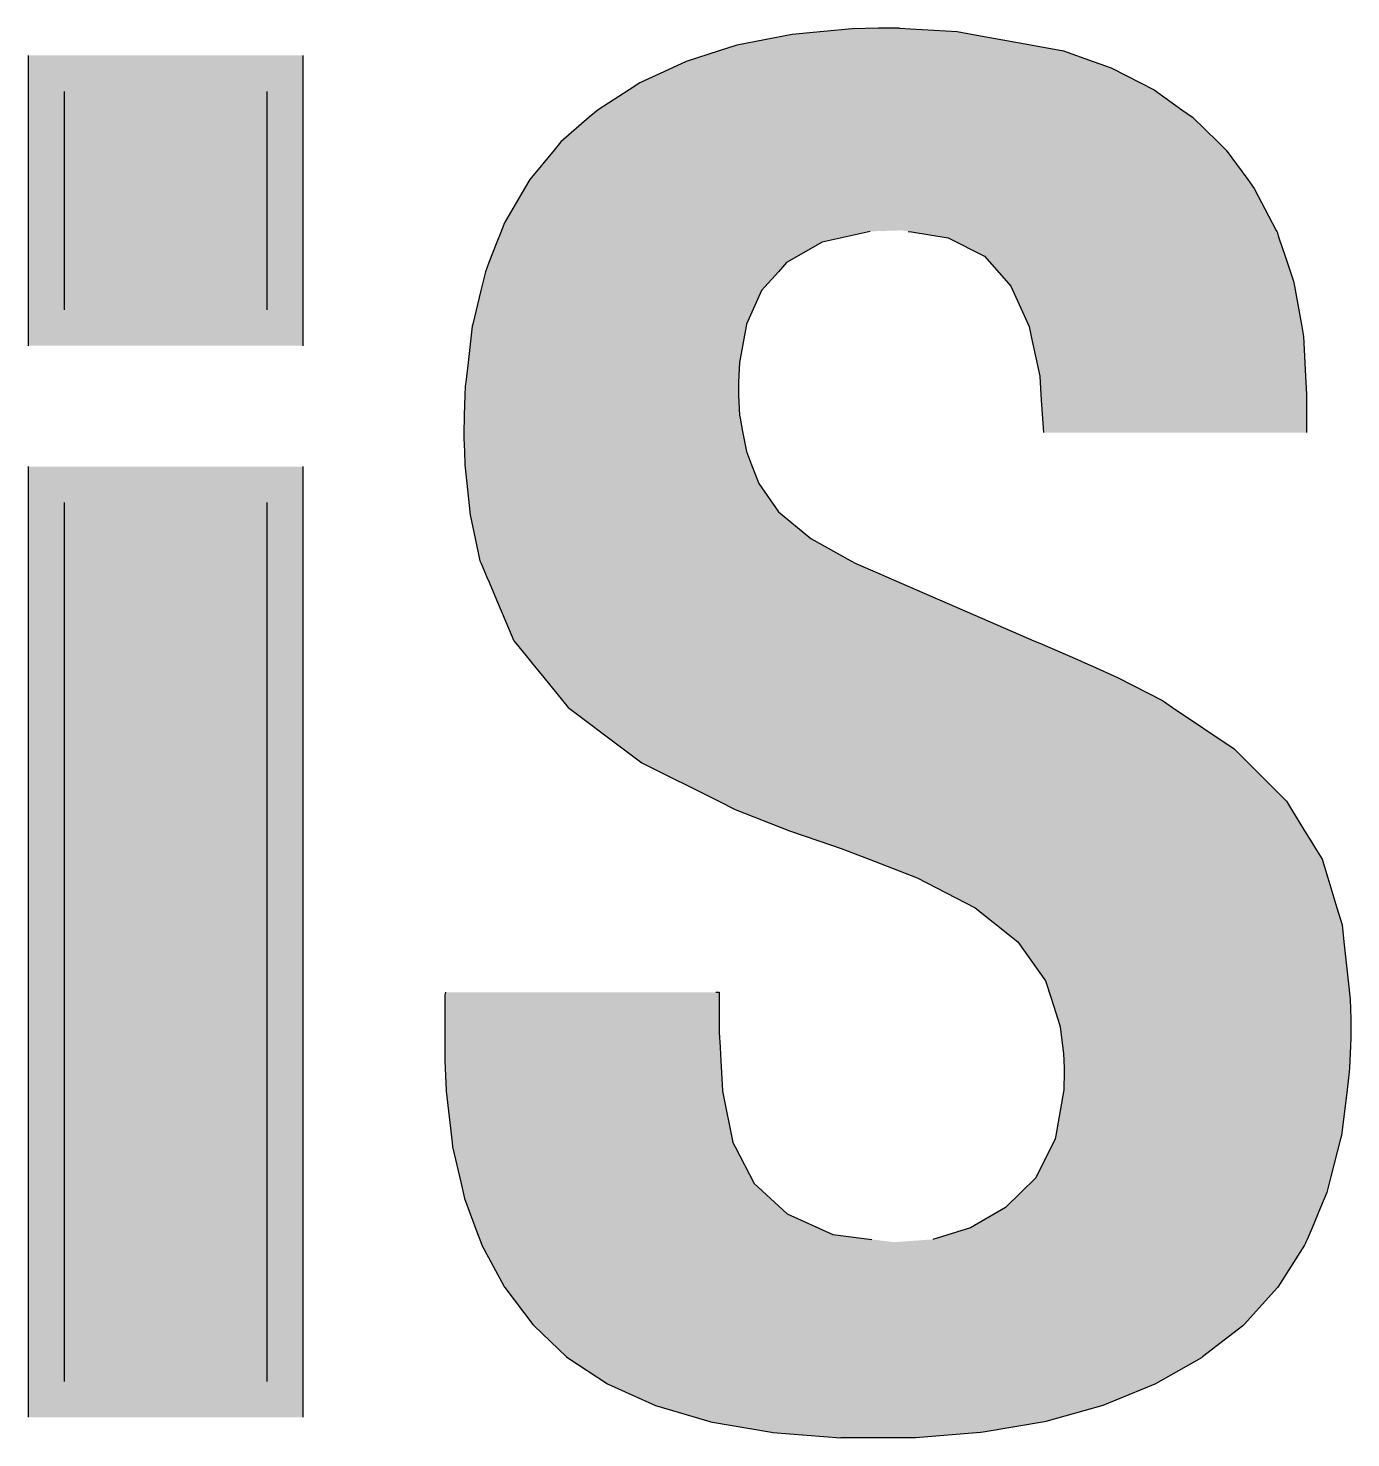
# Model space of a CAD drawing. Extents: x 0 to 199, y 0 to 166.
# Drawn here: x 78.3 to 83.18, y 106.24 to 111.44 of the extents above; entities that cross this region are included whole.
import ezdxf

# ---------------------------------------------------------------- set-up
doc = ezdxf.new("R2010")
doc.units = 0
doc.layers.get('0').update_dxf_attribs({"linetype": 'CONTINUOUS'})

# ---------------------------------------------------------------- blocks, each defined once
blk = doc.blocks.new('*U12')
at = {"color": 7, "linetype": 'CONTINUOUS'}
for p, q in [((81.1172, 111.4221), (80.9132, 111.3822)), ((81.2343, 111.4328), (81.1172, 111.4221)), ((81.3378, 111.4422), (81.2343, 111.4328)), ((81.4351, 111.4445), (81.3378, 111.4422)), ((81.4543, 111.4449), (81.4351, 111.4445)), ((81.5125, 111.4445), (81.4543, 111.4449)), ((81.5125, 111.4445), (81.5535, 111.4422)), ((81.5535, 111.4422), (81.7259, 111.4328)), ((81.7259, 111.4328), (81.7848, 111.4221)), ((81.7848, 111.4221), (82.0042, 111.3822)), ((80.8479, 111.3614), (80.7259, 111.3226)), ((80.9132, 111.3822), (80.8479, 111.3614)), ((82.0042, 111.3822), (82.1184, 111.3614)), ((82.1184, 111.3614), (82.2282, 111.3226)), ((80.6758, 111.2993), (80.5551, 111.2433)), ((80.7259, 111.3226), (80.6758, 111.2993)), ((82.2282, 111.3226), (82.2939, 111.2993)), ((82.2939, 111.2993), (82.4027, 111.2433)), ((80.5551, 111.2433), (80.515, 111.2176)), ((82.4027, 111.2433), (82.4525, 111.2176)), ((80.515, 111.2176), (80.4008, 111.1443)), ((82.4525, 111.2176), (82.5553, 111.1443)), ((80.4008, 111.1443), (80.3684, 111.1162)), ((82.5553, 111.1443), (82.5946, 111.1162)), ((80.3684, 111.1162), (80.2637, 111.0255)), ((82.5946, 111.1162), (82.6872, 111.0255)), ((80.2385, 110.995), (80.1484, 110.8863)), ((80.2637, 111.0255), (80.2385, 110.995)), ((82.6872, 111.0255), (82.7184, 110.995)), ((82.7184, 110.995), (82.7984, 110.8863)), ((80.1484, 110.8863), (80.1297, 110.854)), ((82.7984, 110.8863), (82.8222, 110.854)), ((80.1297, 110.854), (80.0555, 110.7266)), ((82.8222, 110.854), (82.8888, 110.7266)), ((80.0555, 110.7266), (80.0446, 110.699)), ((82.8888, 110.7266), (82.9032, 110.699)), ((80.0432, 110.6954), (80.0275, 110.6554)), ((80.0446, 110.699), (80.0432, 110.6954)), ((81.4043, 110.6954), (81.2281, 110.6554)), ((81.5447, 110.6954), (81.5575, 110.6934)), ((81.5575, 110.6934), (81.6924, 110.672)), ((81.6924, 110.672), (81.8263, 110.6033)), ((82.9032, 110.699), (82.9051, 110.6954)), ((82.9051, 110.6954), (82.9062, 110.6934)), ((82.9062, 110.6934), (82.9134, 110.672)), ((82.9134, 110.672), (82.9366, 110.6033)), ((80.0275, 110.6554), (79.998, 110.58)), ((81.2281, 110.6554), (81.0965, 110.58)), ((79.998, 110.58), (79.9849, 110.5465)), ((81.0965, 110.58), (81.0661, 110.5465)), ((81.8263, 110.6033), (81.9075, 110.5116)), ((82.9366, 110.6033), (82.9676, 110.5116)), ((79.9849, 110.5465), (79.9683, 110.4775)), ((81.0661, 110.5465), (81.0036, 110.4775)), ((79.9683, 110.4775), (79.9382, 110.3524)), ((81.0036, 110.4775), (80.9481, 110.3524)), ((81.9075, 110.5116), (81.924, 110.4931)), ((81.924, 110.4931), (81.9911, 110.3449)), ((82.9676, 110.5116), (82.9709, 110.4931)), ((82.9709, 110.4931), (82.9973, 110.3449)), ((79.9366, 110.3459), (79.9209, 110.2119)), ((79.9382, 110.3524), (79.9366, 110.3459)), ((80.947, 110.3459), (80.923, 110.2119)), ((80.9481, 110.3524), (80.947, 110.3459)), ((81.9911, 110.3449), (81.9991, 110.308)), ((81.9991, 110.308), (82.0308, 110.161)), ((82.9973, 110.3449), (83.0039, 110.308)), ((83.0039, 110.308), (83.0116, 110.161)), ((79.9209, 110.2119), (79.9123, 110.1393)), ((80.923, 110.2119), (80.9186, 110.1393)), ((82.0308, 110.161), (82.035, 110.0935)), ((83.0116, 110.161), (83.0152, 110.0935)), ((79.9106, 110.1248), (79.9092, 110.0897)), ((79.9123, 110.1393), (79.9106, 110.1248)), ((80.9186, 110.1393), (80.9186, 110.1248)), ((80.9186, 110.1248), (80.9186, 110.0897)), ((79.9092, 110.0897), (79.9064, 110.0167)), ((80.9186, 110.0897), (80.9231, 110.0167)), ((82.035, 110.0935), (82.0374, 110.0551)), ((82.0374, 110.0551), (82.0416, 109.9883)), ((83.0152, 110.0935), (83.0152, 110.0551)), ((83.0152, 110.0551), (83.0152, 109.9883)), ((79.906, 110.0065), (79.9057, 109.9575)), ((79.9064, 110.0167), (79.906, 110.0065)), ((80.9231, 110.0167), (80.925, 110.0065)), ((80.925, 110.0065), (80.9341, 109.9575)), ((79.9057, 109.9575), (79.9059, 109.9323)), ((80.9341, 109.9575), (80.9388, 109.9323)), ((82.0416, 109.9883), (82.0439, 109.9527)), ((83.0152, 109.9883), (83.0152, 109.9527)), ((79.9059, 109.9323), (79.9076, 109.8827)), ((80.9388, 109.9323), (80.948, 109.8827)), ((79.9076, 109.8827), (79.9093, 109.834)), ((80.948, 109.8827), (80.9669, 109.834)), ((79.9093, 109.834), (79.9165, 109.7648)), ((80.9669, 109.834), (80.9939, 109.7648)), ((79.9165, 109.7648), (79.9274, 109.6606)), ((80.9939, 109.7648), (81.0664, 109.6606)), ((79.9274, 109.6606), (79.9286, 109.6493)), ((79.9286, 109.6493), (79.9471, 109.5625)), ((81.0664, 109.6606), (81.0801, 109.6493)), ((81.0801, 109.6493), (81.1854, 109.5625)), ((79.9471, 109.5625), (79.9647, 109.4803)), ((81.1854, 109.5625), (81.3338, 109.4803)), ((79.9647, 109.4803), (79.969, 109.4699)), ((81.3338, 109.4803), (81.3525, 109.4699)), ((79.969, 109.4699), (79.9854, 109.4314)), ((79.9854, 109.4314), (79.9896, 109.4215)), ((79.9896, 109.4215), (79.9984, 109.4008)), ((81.3525, 109.4699), (81.4399, 109.4314)), ((81.4399, 109.4314), (81.4629, 109.4215)), ((81.4629, 109.4215), (81.5109, 109.4008)), ((79.9984, 109.4008), (80.0259, 109.336)), ((81.5109, 109.4008), (81.6607, 109.336)), ((80.0259, 109.336), (80.0604, 109.2549)), ((81.6607, 109.336), (81.8481, 109.2549)), ((80.0604, 109.2549), (80.0899, 109.1853)), ((81.8481, 109.2549), (82.009, 109.1853)), ((80.0899, 109.1853), (80.0978, 109.1756)), ((80.0978, 109.1756), (80.1464, 109.1159)), ((82.009, 109.1853), (82.0315, 109.1756)), ((82.0315, 109.1756), (82.1696, 109.1159)), ((80.1464, 109.1159), (80.1602, 109.0991)), ((82.1696, 109.1159), (82.2086, 109.0991)), ((80.1602, 109.0991), (80.1661, 109.0918)), ((80.1661, 109.0918), (80.2002, 109.0499)), ((82.2086, 109.0991), (82.2254, 109.0918)), ((82.2254, 109.0918), (82.317, 109.0499)), ((80.2002, 109.0499), (80.2699, 108.9643)), ((82.317, 109.0499), (82.4833, 108.9643)), ((80.2699, 108.9643), (80.2905, 108.939)), ((82.4833, 108.9643), (82.5209, 108.939)), ((80.2905, 108.939), (80.4929, 108.7863)), ((82.5209, 108.939), (82.7476, 108.7863)), ((80.4929, 108.7863), (80.5619, 108.7342)), ((82.7476, 108.7863), (82.7998, 108.7342)), ((80.5619, 108.7342), (80.846, 108.5927)), ((82.7998, 108.7342), (82.9414, 108.5927)), ((80.846, 108.5927), (80.9061, 108.5627)), ((82.9414, 108.5927), (82.9597, 108.5627)), ((80.9061, 108.5627), (81.1074, 108.4841)), ((82.9597, 108.5627), (83.0077, 108.4841)), ((81.1074, 108.4841), (81.2154, 108.4465)), ((83.0077, 108.4841), (83.0307, 108.4465)), ((81.2154, 108.4465), (81.2977, 108.4184)), ((83.0307, 108.4465), (83.0479, 108.4184)), ((81.2977, 108.4184), (81.4006, 108.3786)), ((83.0479, 108.4184), (83.0722, 108.3786)), ((81.4006, 108.3786), (81.5784, 108.3098)), ((83.0722, 108.3786), (83.0933, 108.3098)), ((81.5784, 108.3098), (81.7927, 108.1996)), ((83.0933, 108.3098), (83.1271, 108.1996)), ((81.7927, 108.1996), (81.8705, 108.1375)), ((83.1271, 108.1996), (83.1462, 108.1375)), ((81.8705, 108.1375), (81.9492, 108.0748)), ((83.1462, 108.1375), (83.1531, 108.0748)), ((81.9492, 108.0748), (82.0522, 107.9306)), ((83.1531, 108.0748), (83.169, 107.9306)), ((82.0522, 107.9306), (82.0738, 107.8628)), ((83.169, 107.9306), (83.1765, 107.8628)), ((79.8375, 107.8879), (79.8347, 107.8782)), ((79.8347, 107.8782), (79.8347, 107.8476)), ((79.8376, 107.888), (79.8375, 107.8879)), ((80.8351, 107.888), (80.8479, 107.8879)), ((80.8479, 107.8879), (80.8479, 107.8782)), ((80.8479, 107.8782), (80.8479, 107.8476)), ((82.0738, 107.8628), (82.0975, 107.7885)), ((83.1765, 107.8628), (83.1784, 107.7885)), ((79.8347, 107.8476), (79.8347, 107.8448)), ((79.8347, 107.8448), (79.8347, 107.7774)), ((80.8479, 107.8476), (80.8479, 107.8448)), ((80.8479, 107.8448), (80.8479, 107.7774)), ((79.8347, 107.7774), (79.8347, 107.7486)), ((80.8479, 107.7774), (80.8479, 107.7486)), ((82.0975, 107.7885), (82.1035, 107.7695)), ((82.1035, 107.7695), (82.1062, 107.7612)), ((82.1062, 107.7612), (82.1112, 107.72)), ((83.1785, 107.7612), (83.1782, 107.72)), ((83.1784, 107.7885), (83.1785, 107.7695)), ((83.1785, 107.7695), (83.1785, 107.7612)), ((79.8347, 107.7486), (79.8347, 107.7401)), ((79.8347, 107.7401), (79.8347, 107.6854)), ((80.8479, 107.7486), (80.8479, 107.7401)), ((80.8479, 107.7401), (80.8509, 107.6854)), ((82.1112, 107.72), (82.1182, 107.6622)), ((83.1782, 107.72), (83.1758, 107.6622)), ((79.8347, 107.6854), (79.8347, 107.6841)), ((79.8347, 107.6841), (79.8351, 107.6355)), ((80.8509, 107.6854), (80.851, 107.6841)), ((80.851, 107.6841), (80.8537, 107.6355)), ((82.1182, 107.6622), (82.1205, 107.6091)), ((83.1758, 107.6622), (83.1736, 107.6091)), ((79.8351, 107.6355), (79.8397, 107.5252)), ((80.8537, 107.6355), (80.8598, 107.5252)), ((82.1205, 107.6091), (82.1202, 107.5942)), ((83.1736, 107.6091), (83.173, 107.5942)), ((82.1202, 107.5942), (82.1191, 107.5276)), ((83.173, 107.5942), (83.1647, 107.5276)), ((79.8397, 107.5252), (79.84, 107.5228)), ((79.84, 107.5228), (79.8619, 107.3341)), ((80.8598, 107.5252), (80.8599, 107.5228)), ((80.8599, 107.5228), (80.8986, 107.3341)), ((82.1191, 107.5276), (82.0897, 107.3603)), ((83.1647, 107.5276), (83.144, 107.3603)), ((82.0875, 107.3477), (82.0158, 107.2034)), ((82.0897, 107.3603), (82.0875, 107.3477)), ((83.1408, 107.3477), (83.1039, 107.2034)), ((83.144, 107.3603), (83.1408, 107.3477)), ((79.8619, 107.3341), (79.8638, 107.3176)), ((79.8638, 107.3176), (79.895, 107.1829)), ((80.8986, 107.3341), (80.9072, 107.3176)), ((80.9072, 107.3176), (80.977, 107.1829)), ((82.0158, 107.2034), (81.9611, 107.1497)), ((83.1039, 107.2034), (83.0902, 107.1497)), ((79.895, 107.1829), (79.9078, 107.1276)), ((80.977, 107.1829), (81.0369, 107.1276)), ((81.9611, 107.1497), (81.9048, 107.0945)), ((83.0902, 107.1497), (83.0671, 107.0945)), ((79.9078, 107.1276), (79.9291, 107.0703)), ((81.0369, 107.1276), (81.099, 107.0703)), ((81.9048, 107.0945), (81.7754, 107.0191)), ((83.0671, 107.0945), (83.0354, 107.0191)), ((79.9291, 107.0703), (79.957, 106.995)), ((81.099, 107.0703), (81.2676, 106.995)), ((79.957, 106.995), (79.9639, 106.9764)), ((79.9639, 106.9764), (79.9678, 106.966)), ((81.2676, 106.995), (81.411, 106.9764)), ((81.7754, 107.0191), (81.6361, 106.9764)), ((83.0175, 106.9764), (83.0131, 106.966)), ((83.0354, 107.0191), (83.0175, 106.9764)), ((79.9678, 106.966), (79.9691, 106.9625)), ((79.9691, 106.9625), (79.9718, 106.955)), ((79.9718, 106.955), (80.0558, 106.8)), ((83.007, 106.955), (82.9092, 106.8)), ((83.0117, 106.9625), (83.007, 106.955)), ((83.0131, 106.966), (83.0117, 106.9625)), ((80.0558, 106.8), (80.0569, 106.7985)), ((80.0569, 106.7985), (80.1599, 106.6625)), ((82.9083, 106.7985), (82.7844, 106.6625)), ((82.9092, 106.8), (82.9083, 106.7985)), ((80.1599, 106.6625), (80.1647, 106.6579)), ((80.1647, 106.6579), (80.2848, 106.5428)), ((82.7802, 106.6579), (82.6317, 106.5428)), ((82.7844, 106.6625), (82.7802, 106.6579)), ((80.2848, 106.5428), (80.2892, 106.5399)), ((80.2892, 106.5399), (80.4353, 106.443)), ((82.6279, 106.5399), (82.4576, 106.443)), ((82.6317, 106.5428), (82.6279, 106.5399)), ((80.4353, 106.443), (80.4379, 106.4418)), ((80.4379, 106.4418), (80.6122, 106.3633)), ((82.4555, 106.4418), (82.2637, 106.3633)), ((82.4576, 106.443), (82.4555, 106.4418)), ((80.6122, 106.3633), (80.6123, 106.3632)), ((80.6123, 106.3632), (80.8133, 106.3043)), ((82.2636, 106.3632), (82.0525, 106.3043)), ((82.2637, 106.3633), (82.2636, 106.3632)), ((80.8133, 106.3043), (80.8156, 106.3036)), ((80.8156, 106.3036), (81.0407, 106.2648)), ((82.0485, 106.3036), (81.8218, 106.2648)), ((82.0525, 106.3043), (82.0485, 106.3036)), ((81.0407, 106.2648), (81.0454, 106.2639)), ((81.0454, 106.2639), (81.2962, 106.2448)), ((81.8116, 106.2639), (81.5716, 106.2448)), ((81.8218, 106.2648), (81.8116, 106.2639)), ((81.3015, 106.2444), (81.2962, 106.2448)), ((81.5716, 106.2448), (81.3015, 106.2444))]:
    blk.add_line(p, q, dxfattribs=at)
for points in [[(81.1172, 111.4221), (80.9132, 111.3822), (82.0042, 111.3822)], [(81.2343, 111.4328), (81.1172, 111.4221), (81.7848, 111.4221)], [(81.3378, 111.4422), (81.2343, 111.4328), (81.7259, 111.4328)], [(81.4351, 111.4445), (81.3378, 111.4422), (81.5535, 111.4422)], [(81.4543, 111.4449), (81.4351, 111.4445), (81.5125, 111.4445)], [(80.8479, 111.3614), (80.7259, 111.3226), (82.2282, 111.3226)], [(80.9132, 111.3822), (80.8479, 111.3614), (82.1184, 111.3614)], [(80.6758, 111.2993), (80.5551, 111.2433), (82.4027, 111.2433)], [(80.7259, 111.3226), (80.6758, 111.2993), (82.2939, 111.2993)], [(80.5551, 111.2433), (80.515, 111.2176), (82.4525, 111.2176)], [(80.515, 111.2176), (80.4008, 111.1443), (82.5553, 111.1443)], [(80.4008, 111.1443), (80.3684, 111.1162), (82.5946, 111.1162)], [(80.3684, 111.1162), (80.2637, 111.0255), (82.6872, 111.0255)], [(80.2385, 110.995), (80.1484, 110.8863), (82.7984, 110.8863)], [(80.2637, 111.0255), (80.2385, 110.995), (82.7184, 110.995)], [(80.1484, 110.8863), (80.1297, 110.854), (82.8222, 110.854)], [(80.1297, 110.854), (80.0555, 110.7266), (82.8888, 110.7266)], [(80.0555, 110.7266), (80.0446, 110.699), (82.9032, 110.699)], [(80.0432, 110.6954), (80.0275, 110.6554), (81.2281, 110.6554)], [(80.0446, 110.699), (80.0432, 110.6954), (81.4043, 110.6954)], [(81.5222, 110.699), (81.5447, 110.6954), (82.9051, 110.6954)], [(81.5447, 110.6954), (81.5575, 110.6934), (82.9062, 110.6934)], [(81.5575, 110.6934), (81.6924, 110.672), (82.9134, 110.672)], [(81.6924, 110.672), (81.8263, 110.6033), (82.9366, 110.6033)], [(80.0275, 110.6554), (79.998, 110.58), (81.0965, 110.58)], [(79.998, 110.58), (79.9849, 110.5465), (81.0661, 110.5465)], [(81.8263, 110.6033), (81.9075, 110.5116), (82.9676, 110.5116)], [(79.9849, 110.5465), (79.9683, 110.4775), (81.0036, 110.4775)], [(79.9683, 110.4775), (79.9382, 110.3524), (80.9481, 110.3524)], [(81.9075, 110.5116), (81.924, 110.4931), (82.9709, 110.4931)], [(81.924, 110.4931), (81.9911, 110.3449), (82.9973, 110.3449)], [(79.9366, 110.3459), (79.9209, 110.2119), (80.923, 110.2119)], [(79.9382, 110.3524), (79.9366, 110.3459), (80.947, 110.3459)], [(81.9911, 110.3449), (81.9991, 110.308), (83.0039, 110.308)], [(81.9991, 110.308), (82.0308, 110.161), (83.0116, 110.161)], [(79.9209, 110.2119), (79.9123, 110.1393), (80.9186, 110.1393)], [(82.0308, 110.161), (82.035, 110.0935), (83.0152, 110.0935)], [(79.9106, 110.1248), (79.9092, 110.0897), (80.9186, 110.0897)], [(79.9123, 110.1393), (79.9106, 110.1248), (80.9186, 110.1248)], [(79.9092, 110.0897), (79.9064, 110.0167), (80.9231, 110.0167)], [(82.035, 110.0935), (82.0374, 110.0551), (83.0152, 110.0551)], [(82.0374, 110.0551), (82.0416, 109.9883), (83.0152, 109.9883)], [(79.906, 110.0065), (79.9057, 109.9575), (80.9341, 109.9575)], [(79.9064, 110.0167), (79.906, 110.0065), (80.925, 110.0065)], [(79.9057, 109.9575), (79.9059, 109.9323), (80.9388, 109.9323)], [(82.0416, 109.9883), (82.0439, 109.9527), (83.0152, 109.9527)], [(79.9059, 109.9323), (79.9076, 109.8827), (80.948, 109.8827)], [(79.9076, 109.8827), (79.9093, 109.834), (80.9669, 109.834)], [(79.9093, 109.834), (79.9165, 109.7648), (80.9939, 109.7648)], [(79.9165, 109.7648), (79.9274, 109.6606), (81.0664, 109.6606)], [(79.9274, 109.6606), (79.9286, 109.6493), (81.0801, 109.6493)], [(79.9286, 109.6493), (79.9471, 109.5625), (81.1854, 109.5625)], [(79.9471, 109.5625), (79.9647, 109.4803), (81.3338, 109.4803)], [(79.9647, 109.4803), (79.969, 109.4699), (81.3525, 109.4699)], [(79.969, 109.4699), (79.9854, 109.4314), (81.4399, 109.4314)], [(79.9854, 109.4314), (79.9896, 109.4215), (81.4629, 109.4215)], [(79.9896, 109.4215), (79.9984, 109.4008), (81.5109, 109.4008)], [(79.9984, 109.4008), (80.0259, 109.336), (81.6607, 109.336)], [(80.0259, 109.336), (80.0604, 109.2549), (81.8481, 109.2549)], [(80.0604, 109.2549), (80.0899, 109.1853), (82.009, 109.1853)], [(80.0899, 109.1853), (80.0978, 109.1756), (82.0315, 109.1756)], [(80.0978, 109.1756), (80.1464, 109.1159), (82.1696, 109.1159)], [(80.1464, 109.1159), (80.1602, 109.0991), (82.2086, 109.0991)], [(80.1602, 109.0991), (80.1661, 109.0918), (82.2254, 109.0918)], [(80.1661, 109.0918), (80.2002, 109.0499), (82.317, 109.0499)], [(80.2002, 109.0499), (80.2699, 108.9643), (82.4833, 108.9643)], [(80.2699, 108.9643), (80.2905, 108.939), (82.5209, 108.939)], [(80.2905, 108.939), (80.4929, 108.7863), (82.7476, 108.7863)], [(80.4929, 108.7863), (80.5619, 108.7342), (82.7998, 108.7342)], [(80.5619, 108.7342), (80.846, 108.5927), (82.9414, 108.5927)], [(80.846, 108.5927), (80.9061, 108.5627), (82.9597, 108.5627)], [(80.9061, 108.5627), (81.1074, 108.4841), (83.0077, 108.4841)], [(81.1074, 108.4841), (81.2154, 108.4465), (83.0307, 108.4465)], [(81.2154, 108.4465), (81.2977, 108.4184), (83.0479, 108.4184)], [(81.2977, 108.4184), (81.4006, 108.3786), (83.0722, 108.3786)], [(81.4006, 108.3786), (81.5784, 108.3098), (83.0933, 108.3098)], [(81.5784, 108.3098), (81.7927, 108.1996), (83.1271, 108.1996)], [(81.7927, 108.1996), (81.8705, 108.1375), (83.1462, 108.1375)], [(81.8705, 108.1375), (81.9492, 108.0748), (83.1531, 108.0748)], [(81.9492, 108.0748), (82.0522, 107.9306), (83.169, 107.9306)], [(82.0522, 107.9306), (82.0738, 107.8628), (83.1765, 107.8628)], [(79.8375, 107.8879), (79.8347, 107.8782), (80.8479, 107.8782)], [(79.8347, 107.8782), (79.8347, 107.8476), (80.8479, 107.8476)], [(79.8376, 107.888), (79.8375, 107.8879), (80.8479, 107.8879)], [(82.0738, 107.8628), (82.0975, 107.7885), (83.1784, 107.7885)], [(79.8347, 107.8476), (79.8347, 107.8448), (80.8479, 107.8448)], [(79.8347, 107.8448), (79.8347, 107.7774), (80.8479, 107.7774)], [(79.8347, 107.7774), (79.8347, 107.7486), (80.8479, 107.7486)], [(82.0975, 107.7885), (82.1035, 107.7695), (83.1785, 107.7695)], [(82.1035, 107.7695), (82.1062, 107.7612), (83.1785, 107.7612)], [(82.1062, 107.7612), (82.1112, 107.72), (83.1782, 107.72)], [(79.8347, 107.7486), (79.8347, 107.7401), (80.8479, 107.7401)], [(79.8347, 107.7401), (79.8347, 107.6854), (80.8509, 107.6854)], [(82.1112, 107.72), (82.1182, 107.6622), (83.1758, 107.6622)], [(79.8347, 107.6854), (79.8347, 107.6841), (80.851, 107.6841)], [(79.8347, 107.6841), (79.8351, 107.6355), (80.8537, 107.6355)], [(82.1182, 107.6622), (82.1205, 107.6091), (83.1736, 107.6091)], [(79.8351, 107.6355), (79.8397, 107.5252), (80.8598, 107.5252)], [(82.1205, 107.6091), (82.1202, 107.5942), (83.173, 107.5942)], [(82.1202, 107.5942), (82.1191, 107.5276), (83.1647, 107.5276)], [(79.8397, 107.5252), (79.84, 107.5228), (80.8599, 107.5228)], [(79.84, 107.5228), (79.8619, 107.3341), (80.8986, 107.3341)], [(82.1191, 107.5276), (82.0897, 107.3603), (83.144, 107.3603)], [(82.0875, 107.3477), (82.0158, 107.2034), (83.1039, 107.2034)], [(82.0897, 107.3603), (82.0875, 107.3477), (83.1408, 107.3477)], [(79.8619, 107.3341), (79.8638, 107.3176), (80.9072, 107.3176)], [(79.8638, 107.3176), (79.895, 107.1829), (80.977, 107.1829)], [(82.0158, 107.2034), (81.9611, 107.1497), (83.0902, 107.1497)], [(79.895, 107.1829), (79.9078, 107.1276), (81.0369, 107.1276)], [(81.9611, 107.1497), (81.9048, 107.0945), (83.0671, 107.0945)], [(79.9078, 107.1276), (79.9291, 107.0703), (81.099, 107.0703)], [(81.9048, 107.0945), (81.7754, 107.0191), (83.0354, 107.0191)], [(79.9291, 107.0703), (79.957, 106.995), (81.2676, 106.995)], [(79.957, 106.995), (79.9639, 106.9764), (81.411, 106.9764)], [(79.9639, 106.9764), (79.9678, 106.966), (81.4919, 106.966)], [(81.6361, 106.9764), (81.4919, 106.966), (83.0131, 106.966)], [(81.7754, 107.0191), (81.6361, 106.9764), (83.0175, 106.9764)], [(79.9678, 106.966), (79.9691, 106.9625), (83.0117, 106.9625)], [(79.9691, 106.9625), (79.9718, 106.955), (83.007, 106.955)], [(79.9718, 106.955), (80.0558, 106.8), (82.9092, 106.8)], [(80.0558, 106.8), (80.0569, 106.7985), (82.9083, 106.7985)], [(80.0569, 106.7985), (80.1599, 106.6625), (82.7844, 106.6625)], [(80.1599, 106.6625), (80.1647, 106.6579), (82.7802, 106.6579)], [(80.1647, 106.6579), (80.2848, 106.5428), (82.6317, 106.5428)], [(80.2848, 106.5428), (80.2892, 106.5399), (82.6279, 106.5399)], [(80.2892, 106.5399), (80.4353, 106.443), (82.4576, 106.443)], [(80.4353, 106.443), (80.4379, 106.4418), (82.4555, 106.4418)], [(80.4379, 106.4418), (80.6122, 106.3633), (82.2637, 106.3633)], [(80.6122, 106.3633), (80.6123, 106.3632), (82.2636, 106.3632)], [(80.6123, 106.3632), (80.8133, 106.3043), (82.0525, 106.3043)], [(80.8133, 106.3043), (80.8156, 106.3036), (82.0485, 106.3036)], [(80.8156, 106.3036), (81.0407, 106.2648), (81.8218, 106.2648)], [(81.0407, 106.2648), (81.0454, 106.2639), (81.8116, 106.2639)], [(81.0454, 106.2639), (81.2962, 106.2448), (81.5716, 106.2448)]]:
    blk.add_solid(points, dxfattribs=at)
at = {"color": 7, "linetype": 'CONTINUOUS', "extrusion": (0, 0, -1)}
for points in [[(-81.1172, 111.4221), (-81.7848, 111.4221), (-82.0042, 111.3822)], [(-81.2343, 111.4328), (-81.7259, 111.4328), (-81.7848, 111.4221)], [(-81.3378, 111.4422), (-81.5535, 111.4422), (-81.7259, 111.4328)], [(-81.4351, 111.4445), (-81.5125, 111.4445), (-81.5535, 111.4422)], [(-80.8479, 111.3614), (-82.1184, 111.3614), (-82.2282, 111.3226)], [(-80.9132, 111.3822), (-82.0042, 111.3822), (-82.1184, 111.3614)], [(-80.6758, 111.2993), (-82.2939, 111.2993), (-82.4027, 111.2433)], [(-80.7259, 111.3226), (-82.2282, 111.3226), (-82.2939, 111.2993)], [(-80.5551, 111.2433), (-82.4027, 111.2433), (-82.4525, 111.2176)], [(-80.515, 111.2176), (-82.4525, 111.2176), (-82.5553, 111.1443)], [(-80.4008, 111.1443), (-82.5553, 111.1443), (-82.5946, 111.1162)], [(-80.3684, 111.1162), (-82.5946, 111.1162), (-82.6872, 111.0255)], [(-80.2385, 110.995), (-82.7184, 110.995), (-82.7984, 110.8863)], [(-80.2637, 111.0255), (-82.6872, 111.0255), (-82.7184, 110.995)], [(-80.1484, 110.8863), (-82.7984, 110.8863), (-82.8222, 110.854)], [(-80.1297, 110.854), (-82.8222, 110.854), (-82.8888, 110.7266)], [(-80.0555, 110.7266), (-82.8888, 110.7266), (-82.9032, 110.699)], [(-80.0432, 110.6954), (-81.4043, 110.6954), (-81.2281, 110.6554)], [(-80.0446, 110.699), (-81.5222, 110.699), (-81.4043, 110.6954)], [(-81.5222, 110.699), (-82.9032, 110.699), (-82.9051, 110.6954)], [(-81.5447, 110.6954), (-82.9051, 110.6954), (-82.9062, 110.6934)], [(-81.5575, 110.6934), (-82.9062, 110.6934), (-82.9134, 110.672)], [(-81.6924, 110.672), (-82.9134, 110.672), (-82.9366, 110.6033)], [(-80.0275, 110.6554), (-81.2281, 110.6554), (-81.0965, 110.58)], [(-79.998, 110.58), (-81.0965, 110.58), (-81.0661, 110.5465)], [(-81.8263, 110.6033), (-82.9366, 110.6033), (-82.9676, 110.5116)], [(-79.9849, 110.5465), (-81.0661, 110.5465), (-81.0036, 110.4775)], [(-79.9683, 110.4775), (-81.0036, 110.4775), (-80.9481, 110.3524)], [(-81.9075, 110.5116), (-82.9676, 110.5116), (-82.9709, 110.4931)], [(-81.924, 110.4931), (-82.9709, 110.4931), (-82.9973, 110.3449)], [(-79.9366, 110.3459), (-80.947, 110.3459), (-80.923, 110.2119)], [(-79.9382, 110.3524), (-80.9481, 110.3524), (-80.947, 110.3459)], [(-81.9911, 110.3449), (-82.9973, 110.3449), (-83.0039, 110.308)], [(-81.9991, 110.308), (-83.0039, 110.308), (-83.0116, 110.161)], [(-79.9209, 110.2119), (-80.923, 110.2119), (-80.9186, 110.1393)], [(-82.0308, 110.161), (-83.0116, 110.161), (-83.0152, 110.0935)], [(-79.9106, 110.1248), (-80.9186, 110.1248), (-80.9186, 110.0897)], [(-79.9123, 110.1393), (-80.9186, 110.1393), (-80.9186, 110.1248)], [(-79.9092, 110.0897), (-80.9186, 110.0897), (-80.9231, 110.0167)], [(-82.035, 110.0935), (-83.0152, 110.0935), (-83.0152, 110.0551)], [(-82.0374, 110.0551), (-83.0152, 110.0551), (-83.0152, 109.9883)], [(-79.906, 110.0065), (-80.925, 110.0065), (-80.9341, 109.9575)], [(-79.9064, 110.0167), (-80.9231, 110.0167), (-80.925, 110.0065)], [(-79.9057, 109.9575), (-80.9341, 109.9575), (-80.9388, 109.9323)], [(-82.0416, 109.9883), (-83.0152, 109.9883), (-83.0152, 109.9527)], [(-79.9059, 109.9323), (-80.9388, 109.9323), (-80.948, 109.8827)], [(-79.9076, 109.8827), (-80.948, 109.8827), (-80.9669, 109.834)], [(-79.9093, 109.834), (-80.9669, 109.834), (-80.9939, 109.7648)], [(-79.9165, 109.7648), (-80.9939, 109.7648), (-81.0664, 109.6606)], [(-79.9274, 109.6606), (-81.0664, 109.6606), (-81.0801, 109.6493)], [(-79.9286, 109.6493), (-81.0801, 109.6493), (-81.1854, 109.5625)], [(-79.9471, 109.5625), (-81.1854, 109.5625), (-81.3338, 109.4803)], [(-79.9647, 109.4803), (-81.3338, 109.4803), (-81.3525, 109.4699)], [(-79.969, 109.4699), (-81.3525, 109.4699), (-81.4399, 109.4314)], [(-79.9854, 109.4314), (-81.4399, 109.4314), (-81.4629, 109.4215)], [(-79.9896, 109.4215), (-81.4629, 109.4215), (-81.5109, 109.4008)], [(-79.9984, 109.4008), (-81.5109, 109.4008), (-81.6607, 109.336)], [(-80.0259, 109.336), (-81.6607, 109.336), (-81.8481, 109.2549)], [(-80.0604, 109.2549), (-81.8481, 109.2549), (-82.009, 109.1853)], [(-80.0899, 109.1853), (-82.009, 109.1853), (-82.0315, 109.1756)], [(-80.0978, 109.1756), (-82.0315, 109.1756), (-82.1696, 109.1159)], [(-80.1464, 109.1159), (-82.1696, 109.1159), (-82.2086, 109.0991)], [(-80.1602, 109.0991), (-82.2086, 109.0991), (-82.2254, 109.0918)], [(-80.1661, 109.0918), (-82.2254, 109.0918), (-82.317, 109.0499)], [(-80.2002, 109.0499), (-82.317, 109.0499), (-82.4833, 108.9643)], [(-80.2699, 108.9643), (-82.4833, 108.9643), (-82.5209, 108.939)], [(-80.2905, 108.939), (-82.5209, 108.939), (-82.7476, 108.7863)], [(-80.4929, 108.7863), (-82.7476, 108.7863), (-82.7998, 108.7342)], [(-80.5619, 108.7342), (-82.7998, 108.7342), (-82.9414, 108.5927)], [(-80.846, 108.5927), (-82.9414, 108.5927), (-82.9597, 108.5627)], [(-80.9061, 108.5627), (-82.9597, 108.5627), (-83.0077, 108.4841)], [(-81.1074, 108.4841), (-83.0077, 108.4841), (-83.0307, 108.4465)], [(-81.2154, 108.4465), (-83.0307, 108.4465), (-83.0479, 108.4184)], [(-81.2977, 108.4184), (-83.0479, 108.4184), (-83.0722, 108.3786)], [(-81.4006, 108.3786), (-83.0722, 108.3786), (-83.0933, 108.3098)], [(-81.5784, 108.3098), (-83.0933, 108.3098), (-83.1271, 108.1996)], [(-81.7927, 108.1996), (-83.1271, 108.1996), (-83.1462, 108.1375)], [(-81.8705, 108.1375), (-83.1462, 108.1375), (-83.1531, 108.0748)], [(-81.9492, 108.0748), (-83.1531, 108.0748), (-83.169, 107.9306)], [(-82.0522, 107.9306), (-83.169, 107.9306), (-83.1765, 107.8628)], [(-79.8347, 107.8782), (-80.8479, 107.8782), (-80.8479, 107.8476)], [(-79.8375, 107.8879), (-80.8479, 107.8879), (-80.8479, 107.8782)], [(-79.8376, 107.888), (-80.8351, 107.888), (-80.8479, 107.8879)], [(-82.0738, 107.8628), (-83.1765, 107.8628), (-83.1784, 107.7885)], [(-79.8347, 107.8476), (-80.8479, 107.8476), (-80.8479, 107.8448)], [(-79.8347, 107.8448), (-80.8479, 107.8448), (-80.8479, 107.7774)], [(-79.8347, 107.7774), (-80.8479, 107.7774), (-80.8479, 107.7486)], [(-82.0975, 107.7885), (-83.1784, 107.7885), (-83.1785, 107.7695)], [(-82.1035, 107.7695), (-83.1785, 107.7695), (-83.1785, 107.7612)], [(-82.1062, 107.7612), (-83.1785, 107.7612), (-83.1782, 107.72)], [(-79.8347, 107.7486), (-80.8479, 107.7486), (-80.8479, 107.7401)], [(-79.8347, 107.7401), (-80.8479, 107.7401), (-80.8509, 107.6854)], [(-82.1112, 107.72), (-83.1782, 107.72), (-83.1758, 107.6622)], [(-79.8347, 107.6854), (-80.8509, 107.6854), (-80.851, 107.6841)], [(-79.8347, 107.6841), (-80.851, 107.6841), (-80.8537, 107.6355)], [(-82.1182, 107.6622), (-83.1758, 107.6622), (-83.1736, 107.6091)], [(-79.8351, 107.6355), (-80.8537, 107.6355), (-80.8598, 107.5252)], [(-82.1205, 107.6091), (-83.1736, 107.6091), (-83.173, 107.5942)], [(-82.1202, 107.5942), (-83.173, 107.5942), (-83.1647, 107.5276)], [(-79.8397, 107.5252), (-80.8598, 107.5252), (-80.8599, 107.5228)], [(-79.84, 107.5228), (-80.8599, 107.5228), (-80.8986, 107.3341)], [(-82.1191, 107.5276), (-83.1647, 107.5276), (-83.144, 107.3603)], [(-82.0875, 107.3477), (-83.1408, 107.3477), (-83.1039, 107.2034)], [(-82.0897, 107.3603), (-83.144, 107.3603), (-83.1408, 107.3477)], [(-79.8619, 107.3341), (-80.8986, 107.3341), (-80.9072, 107.3176)], [(-79.8638, 107.3176), (-80.9072, 107.3176), (-80.977, 107.1829)], [(-82.0158, 107.2034), (-83.1039, 107.2034), (-83.0902, 107.1497)], [(-79.895, 107.1829), (-80.977, 107.1829), (-81.0369, 107.1276)], [(-81.9611, 107.1497), (-83.0902, 107.1497), (-83.0671, 107.0945)], [(-79.9078, 107.1276), (-81.0369, 107.1276), (-81.099, 107.0703)], [(-81.9048, 107.0945), (-83.0671, 107.0945), (-83.0354, 107.0191)], [(-79.9291, 107.0703), (-81.099, 107.0703), (-81.2676, 106.995)], [(-79.957, 106.995), (-81.2676, 106.995), (-81.411, 106.9764)], [(-79.9639, 106.9764), (-81.411, 106.9764), (-81.4919, 106.966)], [(-81.6361, 106.9764), (-83.0175, 106.9764), (-83.0131, 106.966)], [(-81.7754, 107.0191), (-83.0354, 107.0191), (-83.0175, 106.9764)], [(-79.9678, 106.966), (-83.0131, 106.966), (-83.0117, 106.9625)], [(-79.9691, 106.9625), (-83.0117, 106.9625), (-83.007, 106.955)], [(-79.9718, 106.955), (-83.007, 106.955), (-82.9092, 106.8)], [(-80.0558, 106.8), (-82.9092, 106.8), (-82.9083, 106.7985)], [(-80.0569, 106.7985), (-82.9083, 106.7985), (-82.7844, 106.6625)], [(-80.1599, 106.6625), (-82.7844, 106.6625), (-82.7802, 106.6579)], [(-80.1647, 106.6579), (-82.7802, 106.6579), (-82.6317, 106.5428)], [(-80.2848, 106.5428), (-82.6317, 106.5428), (-82.6279, 106.5399)], [(-80.2892, 106.5399), (-82.6279, 106.5399), (-82.4576, 106.443)], [(-80.4353, 106.443), (-82.4576, 106.443), (-82.4555, 106.4418)], [(-80.4379, 106.4418), (-82.4555, 106.4418), (-82.2637, 106.3633)], [(-80.6122, 106.3633), (-82.2637, 106.3633), (-82.2636, 106.3632)], [(-80.6123, 106.3632), (-82.2636, 106.3632), (-82.0525, 106.3043)], [(-80.8133, 106.3043), (-82.0525, 106.3043), (-82.0485, 106.3036)], [(-80.8156, 106.3036), (-82.0485, 106.3036), (-81.8218, 106.2648)], [(-81.0407, 106.2648), (-81.8218, 106.2648), (-81.8116, 106.2639)], [(-81.0454, 106.2639), (-81.8116, 106.2639), (-81.5716, 106.2448)], [(-81.2962, 106.2448), (-81.5716, 106.2448), (-81.3015, 106.2444)]]:
    blk.add_solid(points, dxfattribs=at)
blk = doc.blocks.new('*U18')
at = {"color": 7, "linetype": 'CONTINUOUS'}
for p, q in [((78.2977, 109.8275), (78.2977, 106.32)), ((79.311, 109.8275), (79.311, 106.32))]:
    blk.add_line(p, q, dxfattribs=at)
blk.add_solid([(78.2977, 109.8275), (78.2977, 106.32), (79.311, 106.32)], dxfattribs=at)
at = {"color": 7, "linetype": 'CONTINUOUS', "extrusion": (0, 0, -1)}
blk.add_solid([(-78.2977, 109.8275), (-79.311, 109.8275), (-79.311, 106.32)], dxfattribs=at)
blk = doc.blocks.new('*U19')
at = {"color": 7, "linetype": 'CONTINUOUS'}
for p, q in [((78.4303, 109.6945), (78.4303, 109.6581)), ((79.1781, 109.6945), (79.1781, 109.6581)), ((78.4303, 109.6581), (78.4303, 109.5552)), ((79.1781, 109.6581), (79.1781, 109.5552)), ((78.4303, 109.5552), (78.4303, 109.3953)), ((79.1781, 109.5552), (79.1781, 109.3953)), ((78.4303, 109.3953), (78.4303, 109.1879)), ((79.1781, 109.3953), (79.1781, 109.1879)), ((78.4303, 109.1879), (78.4303, 108.9426)), ((79.1781, 109.1879), (79.1781, 108.9426)), ((78.4303, 108.9426), (78.4303, 108.6688)), ((79.1781, 108.9426), (79.1781, 108.6688)), ((78.4303, 108.6688), (78.4303, 108.0736)), ((79.1781, 108.6688), (79.1781, 108.0736)), ((78.4303, 108.0736), (78.4303, 107.4784)), ((79.1781, 108.0736), (79.1781, 107.4784)), ((78.4303, 107.4784), (78.4303, 107.2046)), ((79.1781, 107.4784), (79.1781, 107.2046)), ((78.4303, 107.2046), (78.4303, 106.9592)), ((79.1781, 107.2046), (79.1781, 106.9592)), ((78.4303, 106.9592), (78.4303, 106.7519)), ((79.1781, 106.9592), (79.1781, 106.7519)), ((78.4303, 106.7519), (78.4303, 106.592)), ((79.1781, 106.7519), (79.1781, 106.592)), ((78.4303, 106.592), (78.4303, 106.4891)), ((79.1781, 106.592), (79.1781, 106.4891)), ((78.4303, 106.4891), (78.4303, 106.4527)), ((79.1781, 106.4891), (79.1781, 106.4527))]:
    blk.add_line(p, q, dxfattribs=at)
for points in [[(78.4303, 109.6945), (78.4303, 109.6581), (79.1781, 109.6581)], [(78.4303, 109.6581), (78.4303, 109.5552), (79.1781, 109.5552)], [(78.4303, 109.5552), (78.4303, 109.3953), (79.1781, 109.3953)], [(78.4303, 109.3953), (78.4303, 109.1879), (79.1781, 109.1879)], [(78.4303, 109.1879), (78.4303, 108.9426), (79.1781, 108.9426)], [(78.4303, 108.9426), (78.4303, 108.6688), (79.1781, 108.6688)], [(78.4303, 108.6688), (78.4303, 108.0736), (79.1781, 108.0736)], [(78.4303, 108.0736), (78.4303, 107.4784), (79.1781, 107.4784)], [(78.4303, 107.4784), (78.4303, 107.2046), (79.1781, 107.2046)], [(78.4303, 107.2046), (78.4303, 106.9592), (79.1781, 106.9592)], [(78.4303, 106.9592), (78.4303, 106.7519), (79.1781, 106.7519)], [(78.4303, 106.7519), (78.4303, 106.592), (79.1781, 106.592)], [(78.4303, 106.592), (78.4303, 106.4891), (79.1781, 106.4891)], [(78.4303, 106.4891), (78.4303, 106.4527), (79.1781, 106.4527)]]:
    blk.add_solid(points, dxfattribs=at)
at = {"color": 7, "linetype": 'CONTINUOUS', "extrusion": (0, 0, -1)}
for points in [[(-78.4303, 109.6945), (-79.1781, 109.6945), (-79.1781, 109.6581)], [(-78.4303, 109.6581), (-79.1781, 109.6581), (-79.1781, 109.5552)], [(-78.4303, 109.5552), (-79.1781, 109.5552), (-79.1781, 109.3953)], [(-78.4303, 109.3953), (-79.1781, 109.3953), (-79.1781, 109.1879)], [(-78.4303, 109.1879), (-79.1781, 109.1879), (-79.1781, 108.9426)], [(-78.4303, 108.9426), (-79.1781, 108.9426), (-79.1781, 108.6688)], [(-78.4303, 108.6688), (-79.1781, 108.6688), (-79.1781, 108.0736)], [(-78.4303, 108.0736), (-79.1781, 108.0736), (-79.1781, 107.4784)], [(-78.4303, 107.4784), (-79.1781, 107.4784), (-79.1781, 107.2046)], [(-78.4303, 107.2046), (-79.1781, 107.2046), (-79.1781, 106.9592)], [(-78.4303, 106.9592), (-79.1781, 106.9592), (-79.1781, 106.7519)], [(-78.4303, 106.7519), (-79.1781, 106.7519), (-79.1781, 106.592)], [(-78.4303, 106.592), (-79.1781, 106.592), (-79.1781, 106.4891)], [(-78.4303, 106.4891), (-79.1781, 106.4891), (-79.1781, 106.4527)]]:
    blk.add_solid(points, dxfattribs=at)
blk = doc.blocks.new('*U20')
at = {"color": 7, "linetype": 'CONTINUOUS'}
for p, q in [((78.2977, 111.3446), (78.2977, 110.2734)), ((79.311, 111.3446), (79.311, 110.2734))]:
    blk.add_line(p, q, dxfattribs=at)
blk.add_solid([(78.2977, 111.3446), (78.2977, 110.2734), (79.311, 110.2734)], dxfattribs=at)
at = {"color": 7, "linetype": 'CONTINUOUS', "extrusion": (0, 0, -1)}
blk.add_solid([(-78.2977, 111.3446), (-79.311, 111.3446), (-79.311, 110.2734)], dxfattribs=at)
blk = doc.blocks.new('*U21')
at = {"color": 7, "linetype": 'CONTINUOUS'}
for p, q in [((78.4303, 111.2118), (78.4303, 111.1771)), ((79.1781, 111.2118), (79.1781, 111.1771)), ((78.4303, 111.1771), (78.4303, 111.0859)), ((79.1781, 111.1771), (79.1781, 111.0859)), ((78.4303, 111.0859), (78.4303, 110.809)), ((79.1781, 111.0859), (79.1781, 110.809)), ((78.4303, 110.809), (78.4303, 110.5322)), ((79.1781, 110.809), (79.1781, 110.5322)), ((78.4303, 110.5322), (78.4303, 110.4409)), ((79.1781, 110.5322), (79.1781, 110.4409)), ((78.4303, 110.4409), (78.4303, 110.4063)), ((79.1781, 110.4409), (79.1781, 110.4063))]:
    blk.add_line(p, q, dxfattribs=at)
for points in [[(78.4303, 111.2118), (78.4303, 111.1771), (79.1781, 111.1771)], [(78.4303, 111.1771), (78.4303, 111.0859), (79.1781, 111.0859)], [(78.4303, 111.0859), (78.4303, 110.809), (79.1781, 110.809)], [(78.4303, 110.809), (78.4303, 110.5322), (79.1781, 110.5322)], [(78.4303, 110.5322), (78.4303, 110.4409), (79.1781, 110.4409)], [(78.4303, 110.4409), (78.4303, 110.4063), (79.1781, 110.4063)]]:
    blk.add_solid(points, dxfattribs=at)
at = {"color": 7, "linetype": 'CONTINUOUS', "extrusion": (0, 0, -1)}
for points in [[(-78.4303, 111.2118), (-79.1781, 111.2118), (-79.1781, 111.1771)], [(-78.4303, 111.1771), (-79.1781, 111.1771), (-79.1781, 111.0859)], [(-78.4303, 111.0859), (-79.1781, 111.0859), (-79.1781, 110.809)], [(-78.4303, 110.809), (-79.1781, 110.809), (-79.1781, 110.5322)], [(-78.4303, 110.5322), (-79.1781, 110.5322), (-79.1781, 110.4409)], [(-78.4303, 110.4409), (-79.1781, 110.4409), (-79.1781, 110.4063)]]:
    blk.add_solid(points, dxfattribs=at)

msp = doc.modelspace()

# ---------------------------------------------------------------- block references
at = {"color": 7, "linetype": 'CONTINUOUS'}
for name in ['*U12', '*U20', '*U21', '*U18', '*U19']:
    msp.add_blockref(name, (0, 0), dxfattribs=at)

doc.saveas('drawing.dxf')
